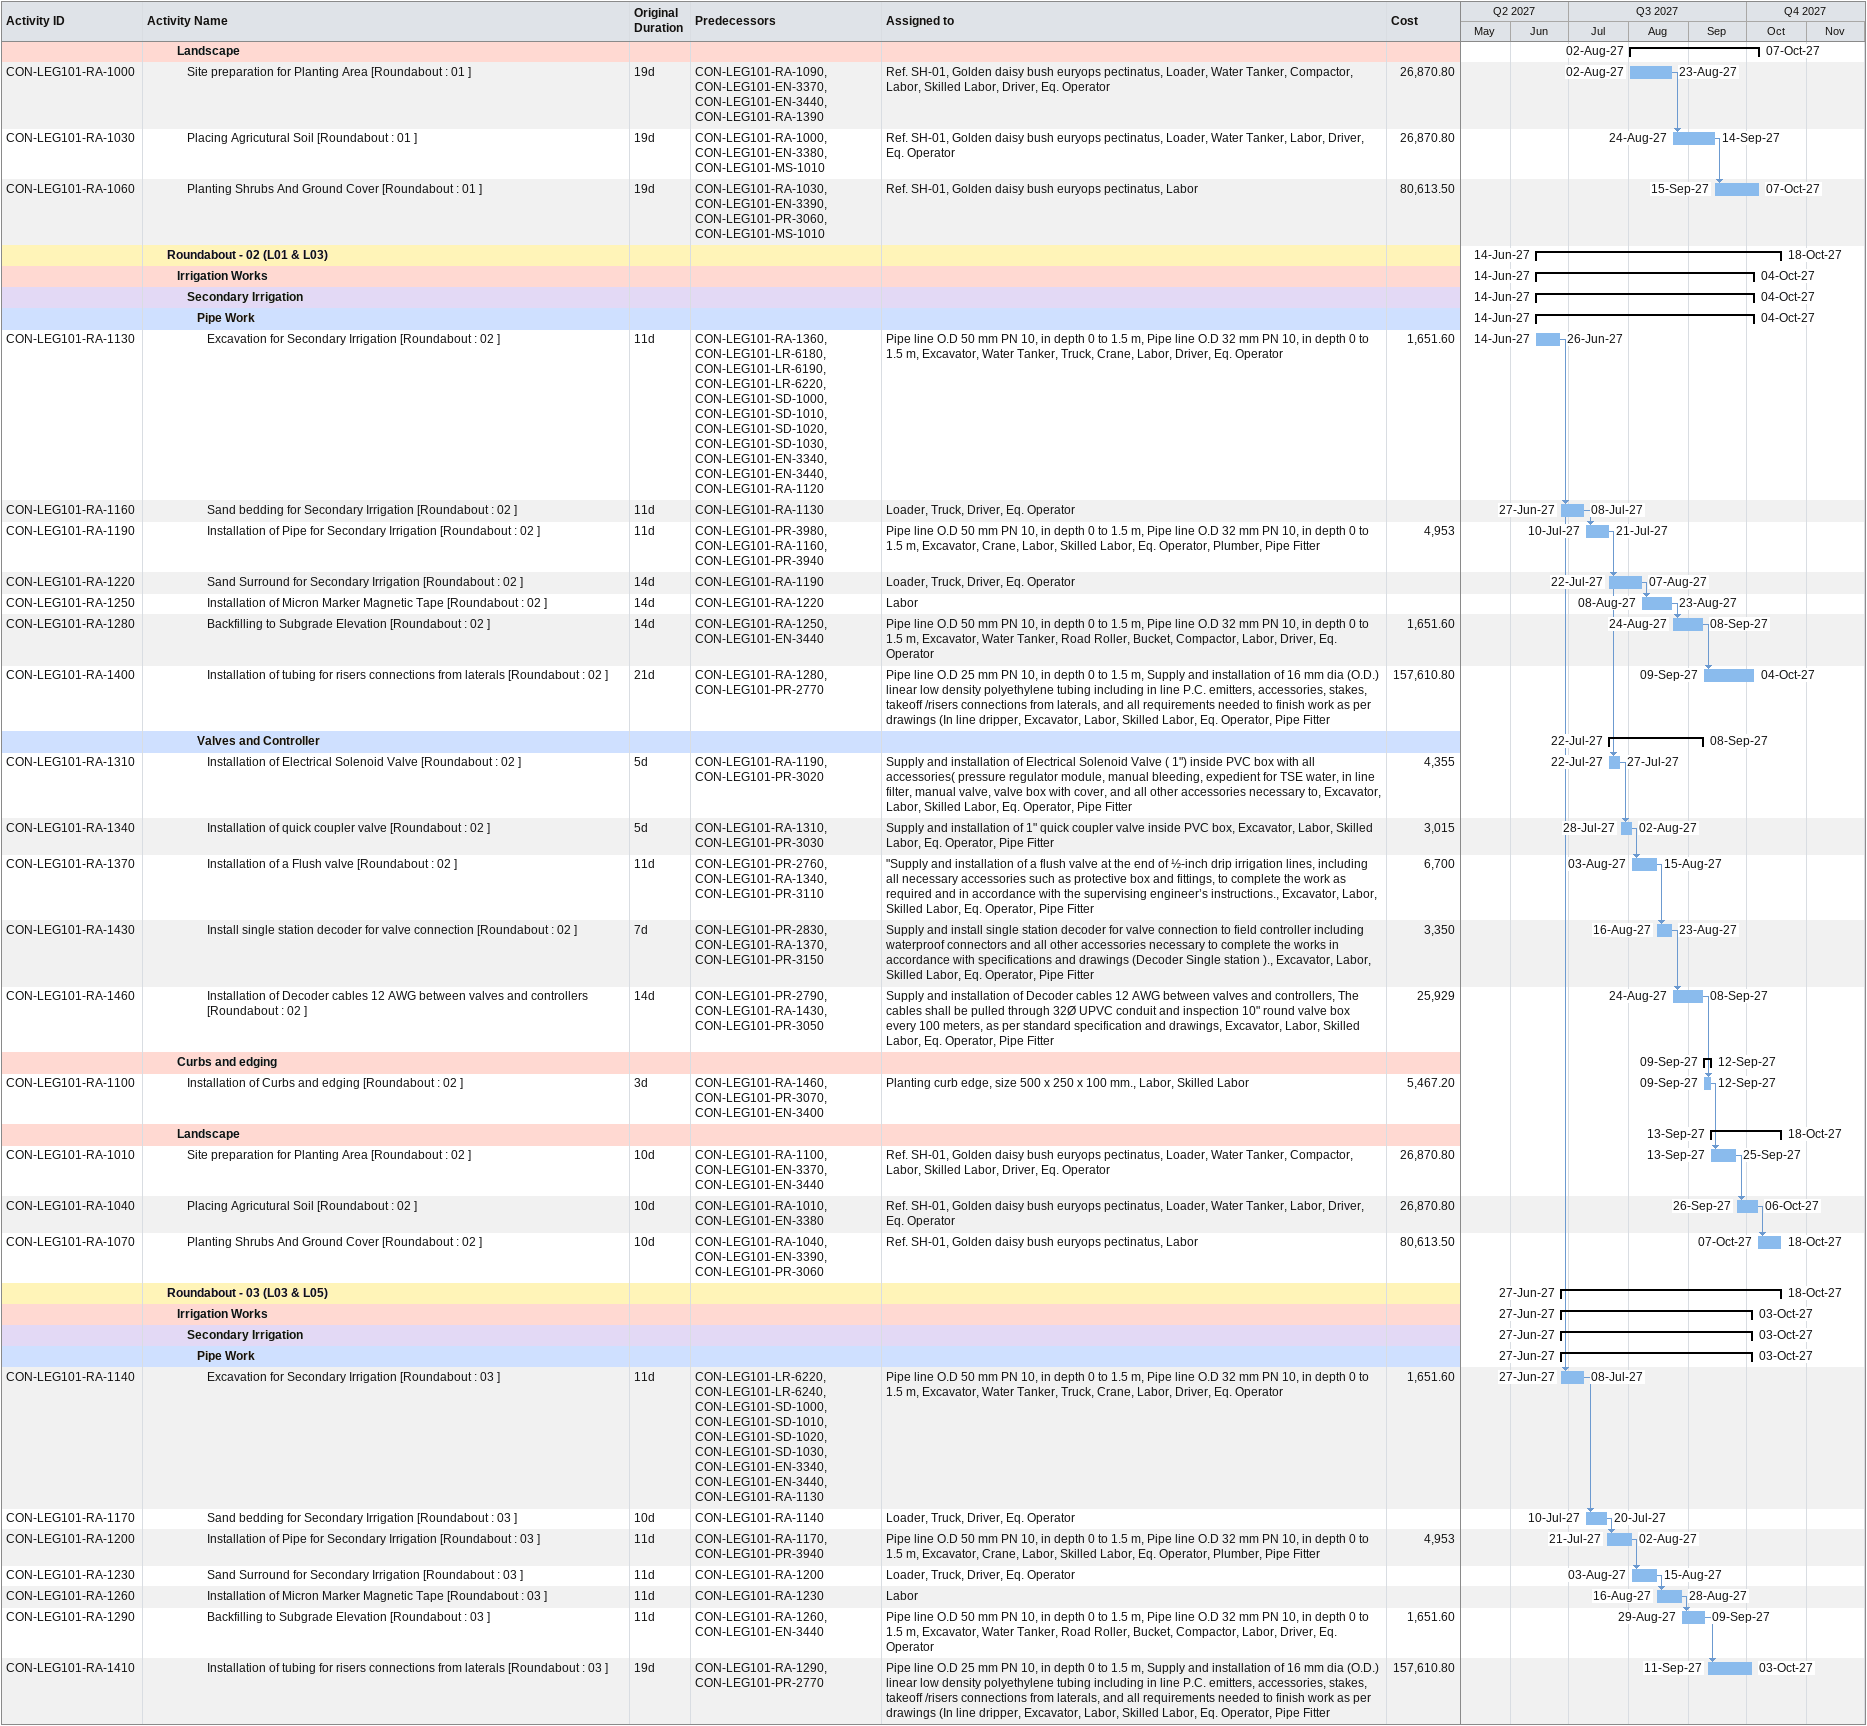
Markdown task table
| ID | Level | Task | Original duration | Start | Finish | Predecessors | Resources | Cost |
|---|---|---|---|---|---|---|---|---|
|  | 4 | **Landscape** |  | 2027-08-02 | 2027-10-07 |  |  |  |
| CON-LEG101-RA-1000 | 5 | Site preparation for Planting Area [Roundabout : 01 ] | 19d | 2027-08-02 | 2027-08-23 | CON-LEG101-RA-1090, CON-LEG101-EN-3370, CON-LEG101-EN-3440, CON-LEG101-RA-1390 | Ref. SH-01, Golden daisy bush euryops pectinatus, Loader, Water Tanker, Compactor, Labor, Skilled Labor, Driver, Eq. Operator | 26870.80 |
| CON-LEG101-RA-1030 | 5 | Placing Agricutural Soil [Roundabout : 01 ] | 19d | 2027-08-24 | 2027-09-14 | CON-LEG101-RA-1000, CON-LEG101-EN-3380, CON-LEG101-MS-1010 | Ref. SH-01, Golden daisy bush euryops pectinatus, Loader, Water Tanker, Labor, Driver, Eq. Operator | 26870.80 |
| CON-LEG101-RA-1060 | 5 | Planting Shrubs And Ground Cover [Roundabout : 01 ] | 19d | 2027-09-15 | 2027-10-07 | CON-LEG101-RA-1030, CON-LEG101-EN-3390, CON-LEG101-PR-3060, CON-LEG101-MS-1010 | Ref. SH-01, Golden daisy bush euryops pectinatus, Labor | 80613.50 |
|  | 3 | **Roundabout - 02 (L01 & L03)** |  | 2027-06-14 | 2027-10-18 |  |  |  |
|  | 4 | **Irrigation Works** |  | 2027-06-14 | 2027-10-04 |  |  |  |
|  | 5 | **Secondary Irrigation** |  | 2027-06-14 | 2027-10-04 |  |  |  |
|  | 6 | **Pipe Work** |  | 2027-06-14 | 2027-10-04 |  |  |  |
| CON-LEG101-RA-1130 | 7 | Excavation for Secondary Irrigation [Roundabout : 02 ] | 11d | 2027-06-14 | 2027-06-26 | CON-LEG101-RA-1360, CON-LEG101-LR-6180, CON-LEG101-LR-6190, CON-LEG101-LR-6220, CON-LEG101-SD-1000, CON-LEG101-SD-1010, CON-LEG101-SD-1020, CON-LEG101-SD-1030, CON-LEG101-EN-3340, CON-LEG101-EN-3440, CON-LEG101-RA-1120 | Pipe line O.D 50 mm PN 10, in depth 0 to 1.5 m, Pipe line O.D 32 mm PN 10, in depth 0 to 1.5 m, Excavator, Water Tanker, Truck, Crane, Labor, Driver, Eq. Operator | 1651.60 |
| CON-LEG101-RA-1160 | 7 | Sand bedding for Secondary Irrigation [Roundabout : 02 ] | 11d | 2027-06-27 | 2027-07-08 | CON-LEG101-RA-1130 | Loader, Truck, Driver, Eq. Operator |  |
| CON-LEG101-RA-1190 | 7 | Installation of Pipe for Secondary Irrigation [Roundabout : 02 ] | 11d | 2027-07-10 | 2027-07-21 | CON-LEG101-PR-3980, CON-LEG101-RA-1160, CON-LEG101-PR-3940 | Pipe line O.D 50 mm PN 10, in depth 0 to 1.5 m, Pipe line O.D 32 mm PN 10, in depth 0 to 1.5 m, Excavator, Crane, Labor, Skilled Labor, Eq. Operator, Plumber, Pipe Fitter | 4953 |
| CON-LEG101-RA-1220 | 7 | Sand Surround for Secondary Irrigation [Roundabout : 02 ] | 14d | 2027-07-22 | 2027-08-07 | CON-LEG101-RA-1190 | Loader, Truck, Driver, Eq. Operator |  |
| CON-LEG101-RA-1250 | 7 | Installation of Micron Marker Magnetic Tape [Roundabout : 02 ] | 14d | 2027-08-08 | 2027-08-23 | CON-LEG101-RA-1220 | Labor |  |
| CON-LEG101-RA-1280 | 7 | Backfilling to Subgrade Elevation [Roundabout : 02 ] | 14d | 2027-08-24 | 2027-09-08 | CON-LEG101-RA-1250, CON-LEG101-EN-3440 | Pipe line O.D 50 mm PN 10, in depth 0 to 1.5 m, Pipe line O.D 32 mm PN 10, in depth 0 to 1.5 m, Excavator, Water Tanker, Road Roller, Bucket, Compactor, Labor, Driver, Eq. Operator | 1651.60 |
| CON-LEG101-RA-1400 | 7 | Installation of tubing for risers connections from laterals [Roundabout : 02 ] | 21d | 2027-09-09 | 2027-10-04 | CON-LEG101-RA-1280, CON-LEG101-PR-2770 | Pipe line O.D 25 mm PN 10, in depth 0 to 1.5 m, Supply and installation of 16 mm dia (O.D.) linear low density polyethylene tubing including in line P.C. emitters, accessories, stakes, takeoff /risers connections from laterals, and all requirements needed to finish work as per drawings (In line dripper, Excavator, Labor, Skilled Labor, Eq. Operator, Pipe Fitter | 157610.80 |
|  | 6 | **Valves and Controller** |  | 2027-07-22 | 2027-09-08 |  |  |  |
| CON-LEG101-RA-1310 | 7 | Installation of Electrical Solenoid Valve [Roundabout : 02 ] | 5d | 2027-07-22 | 2027-07-27 | CON-LEG101-RA-1190, CON-LEG101-PR-3020 | Supply and installation of Electrical Solenoid Valve ( 1") inside PVC box with all accessories( pressure regulator module, manual bleeding, expedient for TSE water, in line filter, manual valve, valve box with cover, and all other accessories necessary to, Excavator, Labor, Skilled Labor, Eq. Operator, Pipe Fitter | 4355 |
| CON-LEG101-RA-1340 | 7 | Installation of quick coupler valve [Roundabout : 02 ] | 5d | 2027-07-28 | 2027-08-02 | CON-LEG101-RA-1310, CON-LEG101-PR-3030 | Supply and installation of 1" quick coupler valve inside PVC box, Excavator, Labor, Skilled Labor, Eq. Operator, Pipe Fitter | 3015 |
| CON-LEG101-RA-1370 | 7 | Installation of a Flush valve [Roundabout : 02 ] | 11d | 2027-08-03 | 2027-08-15 | CON-LEG101-PR-2760, CON-LEG101-RA-1340, CON-LEG101-PR-3110 | "Supply and installation of a flush valve at the end of ½-inch drip irrigation lines, including all necessary accessories such as protective box and fittings, to complete the work as required and in accordance with the supervising engineer’s instructions., Excavator, Labor, Skilled Labor, Eq. Operator, Pipe Fitter | 6700 |
| CON-LEG101-RA-1430 | 7 | Install single station decoder for valve connection [Roundabout : 02 ] | 7d | 2027-08-16 | 2027-08-23 | CON-LEG101-PR-2830, CON-LEG101-RA-1370, CON-LEG101-PR-3150 | Supply and install single station decoder for valve connection to field controller including waterproof connectors and all other accessories necessary to complete the works in accordance with specifications and drawings (Decoder Single station )., Excavator, Labor, Skilled Labor, Eq. Operator, Pipe Fitter | 3350 |
| CON-LEG101-RA-1460 | 7 | Installation of Decoder cables 12 AWG between valves and controllers [Roundabout : 02 ] | 14d | 2027-08-24 | 2027-09-08 | CON-LEG101-PR-2790, CON-LEG101-RA-1430, CON-LEG101-PR-3050 | Supply and installation of Decoder cables 12 AWG between valves and controllers, The cables shall be pulled through 32Ø UPVC conduit and inspection 10" round valve box every 100 meters, as per standard specification and drawings, Excavator, Labor, Skilled Labor, Eq. Operator, Pipe Fitter | 25929 |
|  | 4 | **Curbs and edging** |  | 2027-09-09 | 2027-09-12 |  |  |  |
| CON-LEG101-RA-1100 | 5 | Installation of Curbs and edging [Roundabout : 02 ] | 3d | 2027-09-09 | 2027-09-12 | CON-LEG101-RA-1460, CON-LEG101-PR-3070, CON-LEG101-EN-3400 | Planting curb edge, size 500 x 250 x 100 mm., Labor, Skilled Labor | 5467.20 |
|  | 4 | **Landscape** |  | 2027-09-13 | 2027-10-18 |  |  |  |
| CON-LEG101-RA-1010 | 5 | Site preparation for Planting Area [Roundabout : 02 ] | 10d | 2027-09-13 | 2027-09-25 | CON-LEG101-RA-1100, CON-LEG101-EN-3370, CON-LEG101-EN-3440 | Ref. SH-01, Golden daisy bush euryops pectinatus, Loader, Water Tanker, Compactor, Labor, Skilled Labor, Driver, Eq. Operator | 26870.80 |
| CON-LEG101-RA-1040 | 5 | Placing Agricutural Soil [Roundabout : 02 ] | 10d | 2027-09-26 | 2027-10-06 | CON-LEG101-RA-1010, CON-LEG101-EN-3380 | Ref. SH-01, Golden daisy bush euryops pectinatus, Loader, Water Tanker, Labor, Driver, Eq. Operator | 26870.80 |
| CON-LEG101-RA-1070 | 5 | Planting Shrubs And Ground Cover [Roundabout : 02 ] | 10d | 2027-10-07 | 2027-10-18 | CON-LEG101-RA-1040, CON-LEG101-EN-3390, CON-LEG101-PR-3060 | Ref. SH-01, Golden daisy bush euryops pectinatus, Labor | 80613.50 |
|  | 3 | **Roundabout - 03 (L03 & L05)** |  | 2027-06-27 | 2027-10-18 |  |  |  |
|  | 4 | **Irrigation Works** |  | 2027-06-27 | 2027-10-03 |  |  |  |
|  | 5 | **Secondary Irrigation** |  | 2027-06-27 | 2027-10-03 |  |  |  |
|  | 6 | **Pipe Work** |  | 2027-06-27 | 2027-10-03 |  |  |  |
| CON-LEG101-RA-1140 | 7 | Excavation for Secondary Irrigation [Roundabout : 03 ] | 11d | 2027-06-27 | 2027-07-08 | CON-LEG101-LR-6220, CON-LEG101-LR-6240, CON-LEG101-SD-1000, CON-LEG101-SD-1010, CON-LEG101-SD-1020, CON-LEG101-SD-1030, CON-LEG101-EN-3340, CON-LEG101-EN-3440, CON-LEG101-RA-1130 | Pipe line O.D 50 mm PN 10, in depth 0 to 1.5 m, Pipe line O.D 32 mm PN 10, in depth 0 to 1.5 m, Excavator, Water Tanker, Truck, Crane, Labor, Driver, Eq. Operator | 1651.60 |
| CON-LEG101-RA-1170 | 7 | Sand bedding for Secondary Irrigation [Roundabout : 03 ] | 10d | 2027-07-10 | 2027-07-20 | CON-LEG101-RA-1140 | Loader, Truck, Driver, Eq. Operator |  |
| CON-LEG101-RA-1200 | 7 | Installation of Pipe for Secondary Irrigation [Roundabout : 03 ] | 11d | 2027-07-21 | 2027-08-02 | CON-LEG101-RA-1170, CON-LEG101-PR-3940 | Pipe line O.D 50 mm PN 10, in depth 0 to 1.5 m, Pipe line O.D 32 mm PN 10, in depth 0 to 1.5 m, Excavator, Crane, Labor, Skilled Labor, Eq. Operator, Plumber, Pipe Fitter | 4953 |
| CON-LEG101-RA-1230 | 7 | Sand Surround for Secondary Irrigation [Roundabout : 03 ] | 11d | 2027-08-03 | 2027-08-15 | CON-LEG101-RA-1200 | Loader, Truck, Driver, Eq. Operator |  |
| CON-LEG101-RA-1260 | 7 | Installation of Micron Marker Magnetic Tape [Roundabout : 03 ] | 11d | 2027-08-16 | 2027-08-28 | CON-LEG101-RA-1230 | Labor |  |
| CON-LEG101-RA-1290 | 7 | Backfilling to Subgrade Elevation [Roundabout : 03 ] | 11d | 2027-08-29 | 2027-09-09 | CON-LEG101-RA-1260, CON-LEG101-EN-3440 | Pipe line O.D 50 mm PN 10, in depth 0 to 1.5 m, Pipe line O.D 32 mm PN 10, in depth 0 to 1.5 m, Excavator, Water Tanker, Road Roller, Bucket, Compactor, Labor, Driver, Eq. Operator | 1651.60 |
| CON-LEG101-RA-1410 | 7 | Installation of tubing for risers connections from laterals [Roundabout : 03 ] | 19d | 2027-09-11 | 2027-10-03 | CON-LEG101-RA-1290, CON-LEG101-PR-2770 | Pipe line O.D 25 mm PN 10, in depth 0 to 1.5 m, Supply and installation of 16 mm dia (O.D.) linear low density polyethylene tubing including in line P.C. emitters, accessories, stakes, takeoff /risers connections from laterals, and all requirements needed to finish work as per drawings (In line dripper, Excavator, Labor, Skilled Labor, Eq. Operator, Pipe Fitter | 157610.80 |
